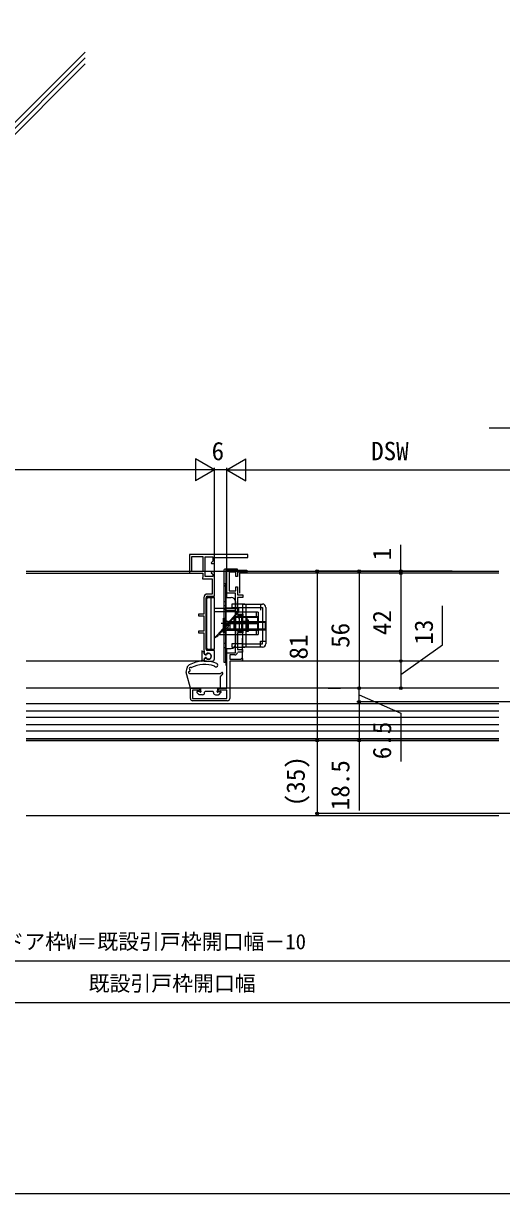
# Model space of a CAD drawing. Units: millimetres, scale not verified. Extents: x -525 to 525, y -783 to 779.
# Drawn here: x -128 to 101, y -783 to -222 of the extents above; entities that cross this region are included whole.
import ezdxf
from ezdxf.enums import TextEntityAlignment as Align

# ---------------------------------------------------------------- set-up
doc = ezdxf.new("R2010")
doc.units = ezdxf.units.MM
doc.header["$LTSCALE"] = 4
for name, color, linetype in [('0-3_YKK_11E', 7, 'Continuous'), ('0-4_YKK_12', 2, 'Continuous'), ('0-5_YKK_13', 4, 'Continuous'), ('0-7_YKK_D', 6, 'Continuous'), ('0-8_YKK_ZWAK', 7, 'Continuous'), ('0-9_YSS_K', 3, 'Continuous')]:
    doc.layers.add(name, color=color, linetype=linetype)
doc.styles.add('ＭＳ ゴシック', font='')
doc.styles.get('ＭＳ ゴシック').set_extended_font_data('MS Gothic')

msp = doc.modelspace()

# ---------------------------------------------------------------- linework, layer by layer
at = {"layer": '0-3_YKK_11E'}
for p, q in [((-40.103, -522.046), (-40.103, -497.446)), ((-29.803, -546.746), (-46.603, -546.746))]:
    msp.add_line(p, q, dxfattribs=at)
for points in [[(-20.103, -476.746), (-48.103, -476.746), (-48.103, -485.746), (-41.703, -485.746), (-41.703, -487.581), (-41.903, -487.864), (-41.803, -488.446), (-37.203, -488.446), (-37.203, -495.646), (-39.403, -495.646)], [(-39.403, -496.746), (-36.103, -496.746), (-36.103, -485.046), (-37.478, -485.046), (-37.639, -485.434), (-36.903, -486.171), (-36.903, -487.346), (-40.603, -487.346), (-40.603, -477.846), (-36.903, -477.846), (-36.903, -479.922), (-37.639, -480.659), (-37.478, -481.046), (-36.103, -481.046), (-36.103, -478.146), (-20.103, -478.146), (-20.103, -476.746)], [(-26.103, -523.746), (-26.103, -495.246), (-30.103, -495.246), (-30.103, -484.246), (-20.603, -484.246), (-20.603, -485.246), (-25.103, -485.246), (-25.103, -487.246), (-25.903, -487.246), (-25.903, -485.246), (-29.003, -485.246), (-29.003, -494.146), (-25.903, -494.146), (-25.903, -492.246), (-25.103, -492.246), (-25.103, -493.946), (-25.053, -494.079), (-25.003, -494.211), (-25.003, -496.046), (-22.503, -496.046), (-22.503, -497.246), (-25.003, -497.246), (-25.003, -505.246), (-22.503, -505.246), (-22.503, -506.046), (-25.003, -506.046), (-25.003, -506.546), (-24.303, -507.246), (-24.303, -512.246), (-25.003, -512.946), (-25.003, -513.446), (-22.503, -513.446), (-22.503, -514.246), (-25.003, -514.246), (-25.003, -522.246), (-22.603, -522.246), (-22.603, -523.446), (-24.729, -523.446), (-25.025, -523.693)], [(-41.203, -497.446), (-41.203, -505.246), (-43.703, -505.246), (-43.703, -506.046), (-41.203, -506.046), (-41.203, -513.446), (-43.703, -513.446), (-43.703, -514.246), (-41.203, -514.246), (-41.203, -522.446), (-41.153, -522.612), (-41.103, -522.778), (-41.103, -524.075), (-40.576, -524.379), (-39.995, -524.321)], [(-47.603, -545.746), (-47.603, -540.746), (-43.203, -540.746), (-43.203, -541.746), (-46.603, -541.746), (-46.603, -545.746), (-30.103, -545.746), (-30.103, -541.746), (-34.203, -541.746), (-34.203, -540.746), (-30.103, -540.746), (-30.103, -523.746), (-26.103, -523.746)], [(-39.995, -526.571), (-40.576, -526.513), (-41.103, -526.818), (-41.103, -527.746), (-37.103, -527.746)], [(-36.103, -526.746), (-36.103, -522.746), (-39.403, -522.746)], [(-26.403, -524.846), (-28.803, -524.846), (-28.803, -526.846), (-23.427, -526.846), (-22.973, -526.393), (-22.603, -526.546), (-22.603, -527.746), (-28.803, -527.746), (-28.803, -545.746)]]:
    msp.add_lwpolyline(points, dxfattribs=at)
msp.add_lwpolyline([(-47.103, -477.846), (-47.103, -484.746), (-41.503, -484.746), (-41.503, -477.846)], close=True, dxfattribs=at)
for centre, radius, start, end in [((-39.403, -497.446), 1.8, 90.00001, 179.99999), ((-39.403, -497.446), 0.7, 90.00001, 179.99999), ((-39.403, -522.046), 0.7, 180.00001, 269.99999), ((-39.003, -525.446), 1.5, 228.59038, 131.40962), ((-26.403, -523.446), 1.4, 269.99999, 349.83576), ((-37.103, -526.746), 1, 270.00001, 359.99999), ((-46.603, -545.746), 1, 180.00001, 269.99999), ((-29.803, -545.746), 1, 270.00001, 359.99999)]:
    msp.add_arc(centre, radius, start, end, dxfattribs=at)
at = {"layer": '0-4_YKK_12'}
for p, q in [((-126.339, -484.746), (100.19, -484.746)), ((18.374, -540.746), (24.274, -540.746)), ((-126.339, -548.047), (100.19, -548.047)), ((100.19, -565.746), (-126.339, -565.746))]:
    msp.add_line(p, q, dxfattribs=at)
for points in [[(100.19, -540.747), (66.829, -540.747), (-126.339, -540.747)], [(-126.339, -551.647), (66.829, -551.647), (100.19, -551.647)], [(-126.339, -554.647), (66.829, -554.647), (100.19, -554.647)], [(-126.339, -558.147), (66.829, -558.147), (100.19, -558.147)], [(-126.339, -561.147), (66.829, -561.147), (100.19, -561.147)], [(-126.339, -564.746), (66.829, -564.746), (100.19, -564.746)], [(100.19, -565.746), (66.829, -565.746), (-126.339, -565.746)]]:
    msp.add_lwpolyline(points, dxfattribs=at)
at = {"layer": '0-5_YKK_13'}
for p, q in [((-126.339, -485.746), (-42.503, -485.746)), ((-31.603, -484.246), (-31.603, -491.246)), ((-31.603, -484.246), (-31.603, -491.246)), ((-30.103, -483.746), (-31.103, -483.746)), ((-30.103, -483.746), (-31.103, -483.746)), ((-25.103, -483.746), (-30.103, -483.746)), ((-30.103, -483.746), (-30.103, -484.246)), ((-30.103, -483.746), (-30.103, -484.246)), ((-24.103, -485.746), (-24.103, -495.246)), ((100.192, -485.746), (-24.103, -485.746)), ((-31.603, -490.746), (-31.603, -502.346)), ((-31.103, -491.746), (-31.103, -491.746)), ((-31.103, -491.746), (-31.103, -491.746)), ((-40.103, -497.396), (-36.103, -497.396)), ((-40.103, -497.396), (-40.103, -522.096)), ((-40.103, -498.396), (-39.803, -498.396)), ((-39.803, -521.596), (-39.803, -497.896)), ((-37.603, -522.096), (-37.603, -497.396)), ((-36.103, -522.096), (-36.103, -497.396)), ((-30.603, -497.246), (-28.103, -497.246)), ((-36.103, -502.446), (-24.803, -502.446)), ((-36.103, -503.946), (-24.803, -503.946)), ((-24.803, -503.946), (-34.609, -515.227)), ((-31.603, -499.246), (-30.603, -499.246)), ((-30.603, -501.346), (-31.603, -501.346)), ((-31.603, -502.346), (-31.603, -528.246)), ((-30.603, -503.346), (-26.103, -503.346)), ((-24.603, -502.246), (-27.503, -502.246)), ((-27.503, -502.446), (-27.503, -502.246)), ((-26.253, -502.446), (-26.253, -502.246)), ((-26.103, -499.246), (-26.103, -519.746)), ((-24.803, -503.946), (-24.803, -502.446)), ((-24.603, -503.946), (-24.803, -503.946)), ((-24.603, -502.246), (-24.603, -504.246)), ((-22.503, -500.446), (-13.103, -500.446)), ((-22.503, -521.047), (-22.503, -500.446)), ((-22.503, -502.046), (-14.103, -502.046)), ((-20.903, -521.047), (-20.903, -500.446)), ((-14.103, -500.446), (-14.103, -503.346)), ((-13.103, -503.346), (-13.103, -518.147)), ((-11.503, -502.046), (-11.503, -519.447)), ((-40.103, -506.746), (-39.803, -506.746)), ((-24.603, -504.246), (-34.11, -515.183)), ((-28.353, -509.713), (-32.825, -509.713)), ((-31.702, -514.246), (-31.702, -507.246)), ((-31.702, -507.246), (-31.452, -507.246)), ((-31.702, -508.696), (-29.887, -509.601)), ((-31.452, -514.246), (-31.452, -507.246)), ((-31.452, -507.246), (-30.103, -508.596)), ((-30.603, -507.796), (-30.903, -507.796)), ((-30.103, -508.596), (-30.022, -508.676)), ((-29.887, -509.601), (-29.278, -510.746)), ((-29.702, -508.872), (-29.702, -512.621)), ((-28.702, -509.125), (-29.652, -508.886)), ((-29.384, -509.746), (-15.103, -509.746)), ((-28.702, -508.746), (-29.263, -508.887)), ((-28.702, -508.746), (-28.702, -512.746)), ((-28.702, -508.746), (-18.103, -508.746)), ((-28.702, -509.125), (-18.103, -509.125)), ((-26.776, -506.746), (-15.103, -506.746)), ((-26.603, -512.746), (-26.603, -506.746)), ((-26.472, -506.396), (-15.103, -506.396)), ((-15.103, -504.396), (-24.733, -504.396)), ((-23.103, -506.746), (-23.103, -512.746)), ((-19.903, -508.746), (-22.503, -508.746)), ((-22.503, -508.996), (-19.903, -508.996)), ((-20.903, -507.946), (-19.903, -507.946)), ((-20.537, -506.746), (-20.537, -512.746)), ((-19.903, -507.946), (-19.903, -513.546)), ((-18.103, -508.746), (-15.503, -508.746)), ((-18.103, -509.125), (-15.503, -509.125)), ((-16.103, -504.396), (-16.103, -506.396)), ((-15.503, -508.746), (-11.702, -508.746)), ((-15.503, -509.125), (-11.702, -509.125)), ((-15.371, -512.746), (-15.371, -506.746)), ((-15.103, -504.396), (-15.103, -515.096)), ((-11.702, -512.746), (-11.702, -508.746)), ((-40.103, -512.746), (-39.803, -512.746)), ((-34.034, -515.096), (-15.103, -515.096)), ((-15.103, -513.096), (-32.296, -513.096)), ((-31.992, -512.746), (-15.103, -512.746)), ((-31.702, -514.246), (-31.452, -514.246)), ((-31.603, -514.396), (-30.903, -513.696)), ((-31.452, -514.246), (-30.103, -512.897)), ((-30.603, -513.696), (-30.903, -513.696)), ((-30.103, -512.897), (-30.022, -512.817)), ((-28.702, -512.367), (-29.652, -512.607)), ((-28.702, -512.746), (-29.263, -512.606)), ((-28.702, -512.367), (-18.103, -512.367)), ((-28.702, -512.746), (-18.103, -512.746)), ((-22.503, -512.496), (-19.903, -512.496)), ((-19.903, -512.746), (-22.503, -512.746)), ((-19.903, -513.546), (-20.903, -513.546)), ((-18.103, -512.367), (-15.503, -512.366)), ((-18.103, -512.746), (-15.503, -512.746)), ((-16.103, -513.096), (-16.103, -515.096)), ((-15.503, -512.362), (-11.702, -512.367)), ((-15.503, -512.746), (-11.702, -512.746)), ((-30.603, -519.346), (-31.603, -519.346)), ((-22.503, -519.447), (-14.103, -519.447)), ((-42.103, -522.746), (-42.103, -527.346)), ((-42.103, -523.696), (-42.103, -527.196)), ((-41.403, -523.396), (-41.803, -523.396)), ((-41.103, -524.26), (-41.103, -523.696)), ((-40.936, -524.529), (-40.359, -524.815)), ((-40.936, -526.364), (-40.359, -526.078)), ((-40.103, -521.096), (-39.803, -521.096)), ((-40.103, -522.096), (-36.103, -522.096)), ((-30.603, -521.346), (-31.603, -521.346)), ((-30.603, -521.746), (-28.103, -521.746)), ((-13.103, -521.047), (-22.503, -521.047)), ((-13.103, -521.047), (-20.003, -521.047)), ((-42.503, -527.746), (-126.339, -527.746)), ((-49.627, -533.256), (-49.234, -531.028)), ((-41.403, -527.496), (-41.803, -527.496)), ((-41.103, -526.632), (-41.103, -527.196)), ((-49.573, -534.178), (-47.667, -540.533)), ((-48.103, -533.746), (-33.203, -533.746)), ((-33.203, -540.446), (-33.203, -535.065)), ((-43.108, -540.746), (-47.379, -540.746)), ((-43.615, -543.759), (-44.515, -542.858)), ((-43.322, -542.346), (-44.303, -542.346)), ((-42.803, -541.046), (-42.803, -541.827)), ((-40.803, -542.846), (-40.803, -542.646)), ((-36.903, -542.346), (-40.503, -542.346)), ((-36.603, -542.846), (-36.603, -542.646)), ((-34.603, -541.046), (-34.603, -541.825)), ((-34.298, -540.746), (-33.503, -540.746)), ((-34.083, -542.346), (-33.203, -542.346)), ((-33.891, -543.759), (-32.991, -542.858)), ((-41.803, -543.846), (-43.403, -543.846)), ((-35.603, -543.846), (-34.103, -543.846)), ((-126.339, -565.746), (100.19, -565.745)), ((-126.339, -601.746), (100.19, -601.745))]:
    msp.add_line(p, q, dxfattribs=at)
for points in [[(-30.603, -484.246), (-30.603, -529.746), (-30.103, -529.746), (-30.103, -521.746)], [(-30.103, -497.246), (-30.103, -484.246), (-25.103, -484.246), (-25.103, -483.746)], [(-31.603, -528.246), (-30.603, -528.246), (-30.603, -503.346), (-30.603, -490.746), (-31.603, -490.746)], [(-30.603, -502.346), (-26.103, -502.346), (-26.103, -503.346)], [(-21.503, -500.446), (-27.803, -500.446), (-27.803, -502.046), (-22.503, -502.046)], [(-14.103, -502.046), (-13.103, -502.046), (-13.103, -503.346)], [(-31.603, -507.096), (-30.903, -507.796), (-30.903, -513.696)], [(-31.702, -512.796), (-29.887, -511.891), (-29.278, -510.746)], [(-22.503, -519.447), (-27.803, -519.447), (-27.803, -521.047), (-21.503, -521.047)], [(100.19, -527.746), (-22.603, -527.746), (-22.603, -516.746)], [(-14.103, -519.447), (-13.103, -519.447), (-13.103, -518.147)], [(-14.103, -521.047), (-14.103, -518.147), (-11.503, -518.147)]]:
    msp.add_lwpolyline(points, dxfattribs=at)
for centre, radius, start, end in [((-31.103, -484.246), 0.5, 90, 180), ((-31.103, -484.246), 0.5, 90, 180), ((-30.103, -484.246), 0.5, 90, 180.00001), ((-30.103, -484.246), 0.5, 90, 180.00001), ((-31.103, -491.246), 0.5, 180, 270), ((-31.103, -492.246), 0.5, 0.00001, 90), ((-39.303, -497.896), 0.5, 90, 180), ((-28.103, -499.246), 2, 0, 90), ((-39.203, -502.846), 0.9, 180, 228.06542), ((-30.603, -502.346), 1, 180, 270), ((-13.103, -502.046), 1.6, 0, 90), ((-29.457, -508.11), 0.8, 225, 284.03624), ((-38.638, -511.246), 6, 295.00246, 319), ((-38.382, -511.946), 5, 297.1557, 319), ((-29.457, -513.382), 0.8, 75.96376, 135), ((-39.203, -516.646), 0.9, 131.93458, 180), ((-28.103, -519.746), 2, 270, 0), ((-13.103, -519.447), 1.6, 270, 0), ((-41.803, -523.696), 0.3, 90, 180), ((-41.403, -523.696), 0.3, 0, 90), ((-40.803, -524.26), 0.3, 180, 243.62962), ((-40.803, -526.632), 0.3, 116.37038, 180), ((-40.226, -524.546), 0.3, 243.62962, 325.77113), ((-40.226, -526.346), 0.3, 34.22887, 116.37038), ((-38.903, -525.446), 1.3, 214.22887, 145.77113), ((-39.303, -521.596), 0.5, 180, 270), ((-47.265, -531.376), 2, 117.65284, 170), ((-40.767, -543.776), 16, 68.90866, 117.65284), ((-47.69, -531.275), 0.5, 58.4025, 233.96704), ((-48.16, -531.922), 0.3, 347.44425, 53.96704), ((-33.812, -535.117), 14.4, 167.44425, 169.60142), ((-47.27, -530.593), 0.3, 238.4025, 296.25788), ((-40.767, -543.776), 14.4, 71.1068, 116.25788), ((-42.503, -527.346), 0.4, 270, 360), ((-41.803, -527.196), 0.3, 180, 270), ((-41.403, -527.196), 0.3, 270, 0), ((-35.333, -529.688), 0.9, 211.05225, 68.90866), ((-47.657, -533.603), 2, 170, 196.69877), ((-48.103, -533.246), 0.5, 102.10372, 270), ((-48.27, -532.464), 0.3, 282.10372, 349.60142), ((-34.336, -532.098), 2, 304.52377, 319.81846), ((-32.903, -535.065), 0.3, 117.93775, 180), ((-33.98, -533.033), 2, 297.93775, 337.4517), ((-32.503, -533.647), 0.4, 337.4517, 139.81846), ((-47.379, -540.446), 0.3, 196.69877, 270), ((-44.303, -542.646), 0.3, 90, 225), ((-43.322, -542.646), 0.3, 30, 90), ((-43.103, -541.046), 0.3, 0, 90.95009), ((-42.803, -542.346), 0.3, 210, 60), ((-42.503, -541.827), 0.3, 180, 240), ((-41.803, -542.846), 1, 270, 0), ((-40.503, -542.646), 0.3, 89.99958, 180), ((-36.903, -542.646), 0.3, 0, 90.00042), ((-35.603, -542.846), 1, 180, 270), ((-34.603, -542.346), 0.3, 120, 330), ((-34.903, -541.827), 0.3, 300, 0.31003), ((-34.303, -541.046), 0.3, 89.04991, 180), ((-34.083, -542.646), 0.3, 90, 150), ((-33.503, -540.446), 0.3, 270, 0), ((-33.203, -542.646), 0.3, 315, 90), ((-43.403, -543.546), 0.3, 225, 270), ((-34.103, -543.546), 0.3, 270, 315)]:
    msp.add_arc(centre, radius, start, end, dxfattribs=at)
at = {"layer": '0-7_YKK_D'}
for p, q in [((-36.103, -436.247), (-45.196, -430.997)), ((-45.196, -430.997), (-45.196, -441.497)), ((-30.125, -436.247), (-21.031, -430.997)), ((-21.031, -441.497), (-21.031, -430.997)), ((-46.603, -436.247), (-209.659, -436.247)), ((-36.103, -436.247), (-54.289, -436.247)), ((-36.103, -436.247), (-45.196, -441.497)), ((-36.103, -484.546), (-36.103, -435.247)), ((-36.103, -484.546), (-36.103, -435.247)), ((-30.103, -436.247), (-36.103, -436.247)), ((-30.125, -483.746), (-30.125, -435.247)), ((-30.125, -436.247), (-21.031, -441.497)), ((-30.125, -436.247), (-11.938, -436.247)), ((-30.103, -483.746), (-30.103, -435.247)), ((-19.625, -436.247), (133.341, -436.247)), ((53.173, -484.746), (53.173, -472.033)), ((77.753, -484.746), (12.173, -484.746)), ((13.173, -484.746), (13.173, -565.746)), ((77.753, -484.746), (32.173, -484.746)), ((33.173, -484.746), (33.173, -540.746)), ((53.173, -485.746), (53.173, -484.746)), ((53.173, -485.746), (53.173, -527.746)), ((53.173, -485.746), (53.173, -488.296)), ((77.753, -527.746), (52.173, -527.746)), ((53.173, -527.746), (53.173, -540.746)), ((33.173, -547.247), (33.173, -540.746)), ((139.337, -547.247), (32.173, -547.247)), ((139.329, -547.247), (32.173, -547.247)), ((77.753, -565.746), (12.173, -565.746)), ((13.173, -565.746), (13.173, -600.746)), ((161.337, -600.746), (12.173, -600.746)), ((-247.659, -671.246), (171.337, -671.246)), ((-252.659, -691.246), (176.337, -691.246))]:
    msp.add_line(p, q, dxfattribs=at)
for points in [[(167.796, -416.246), (156.796, -416.246), (95.496, -416.246)], [(53.173, -534.246), (73.173, -520.014), (73.173, -501.287)], [(33.173, -543.996), (53.173, -552.647), (53.173, -575.806)], [(33.173, -547.247), (33.173, -565.746), (33.173, -599.296)]]:
    msp.add_lwpolyline(points, dxfattribs=at)
for centre in [(13.173, -484.746), (33.173, -484.746), (53.173, -484.746), (53.173, -485.746), (53.173, -485.746), (53.173, -527.746), (53.173, -527.746), (33.173, -540.746), (33.173, -540.746), (53.173, -540.746), (33.173, -547.247), (33.173, -547.247), (13.173, -565.746), (13.173, -565.746), (33.173, -565.746), (13.173, -600.746)]:
    msp.add_circle(centre, 0.637, dxfattribs=at)
at = {"layer": '0-8_YKK_ZWAK'}
msp.add_lwpolyline([(-525, -782.7), (525, -782.7), (525, 747.3)], dxfattribs=at)
at = {"layer": '0-9_YSS_K'}
for p, q in [((-98.071, -236.173), (-144.997, -283.099)), ((-98.071, -239.001), (-142.169, -283.099)), ((-98.071, -241.83), (-139.34, -283.099))]:
    msp.add_line(p, q, dxfattribs=at)

# ---------------------------------------------------------------- texts
at = {"layer": '0-7_YKK_D', "style": 'ＭＳ ゴシック'}
for s, height, p in [('6', 8.798, (-37.466, -434.247)), ('DSW', 8.798, (38.96, -434.247)), ('新設ドア枠W＝既設引戸枠開口幅－10', 7.331, (-157.195, -667.939)), ('既設引戸枠開口幅', 7.331, (-96.371, -687.939))]:
    msp.add_text(s, height=height, dxfattribs=at).set_placement(p, align=Align.BOTTOM_LEFT)
for s, p in [('1', (51.173, -479.487)), ('42', (51.173, -515.337)), ('13', (71.173, -519.855)), ('56', (31.173, -521.44)), ('81', (11.173, -527.01)), ('6.5', (51.173, -574.76)), ('(35)', (9.809, -597.257)), ('18.5', (31.173, -599.137))]:
    msp.add_text(s, height=8.798, rotation=90, dxfattribs=at).set_placement(p, align=Align.BOTTOM_LEFT)

doc.saveas('drawing.dxf')
